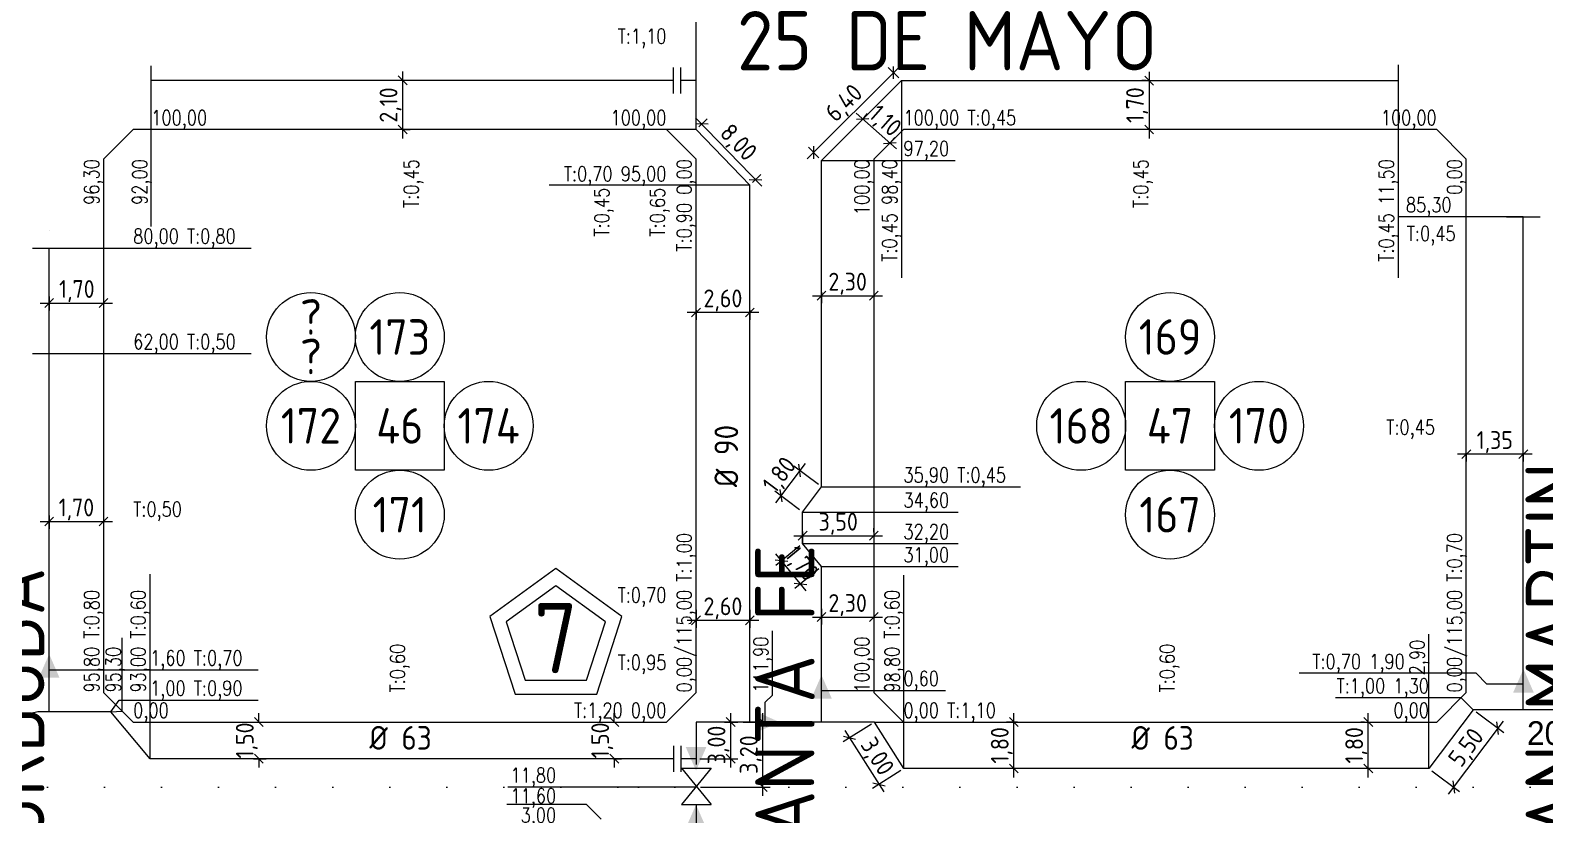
# Model space of a CAD drawing. Extents: x -48 to 13651, y -112 to 3468.
# Drawn here: x 1499.9 to 1755.5, y 1483.5 to 1615.9 of the extents above; entities that cross this region are included whole.
import ezdxf
from ezdxf.enums import TextEntityAlignment as Align

# ---------------------------------------------------------------- set-up
doc = ezdxf.new("R2010")
doc.units = 0
doc.header["$LTSCALE"] = 6
doc.header["$MEASUREMENT"] = 0
doc.linetypes.add('DOT2', pattern=[3.175, 0, -3.175])
doc.linetypes.add('HIDDEN', pattern=[0.375, 0.25, -0.125])
doc.layers.get('0').update_dxf_attribs({"linetype": 'CONTINUOUS'})
doc.layers.get('DEFPOINTS').update_dxf_attribs({"linetype": 'CONTINUOUS'})
for name, color, linetype in [('50', 41, 'CONTINUOUS'), ('63', 171, 'CONTINUOUS'), ('90', 11, 'CONTINUOUS'), ('A50', 40, 'CONTINUOUS'), ('AMPLIACIONES', 2, 'CONTINUOUS'), ('CAS', 7, 'CONTINUOUS'), ('CAÑERIA SIN CROQUIS', 210, 'HIDDEN'), ('COTA', 2, 'CONTINUOUS'), ('CROQUI', 32, 'CONTINUOUS'), ('MANZANAS', 7, 'CONTINUOUS'), ('NUMCASA', 12, 'CONTINUOUS'), ('NUMERO-CROQUIS', 13, 'CONTINUOUS'), ('NUMERO-MANZANA', 4, 'CONTINUOUS'), ('PROGRESIVA', 60, 'CONTINUOUS'), ('RADIO', 4, 'DOT2'), ('REDUCCIONES', 13, 'CONTINUOUS'), ('TXTDIAMETRO', 7, 'CONTINUOUS'), ('VALVULAS', 20, 'CONTINUOUS')]:
    doc.layers.add(name, color=color, linetype=linetype)
doc.layers.add('ATENCION', color=7, linetype='CONTINUOUS', plot=False)
doc.styles.add('ABADIMTCONDE', font='isocp.shx')
doc.styles.add('GEOSLAB703LTBT', font='isocp.shx', dxfattribs={"width": 0.9, "height": 8})
doc.styles.add('GOTHICE', font='GOTHICE.shx', dxfattribs={"height": 0.6})
doc.styles.add('ROMANS', font='romans.shx', dxfattribs={"width": 0.8, "height": 2.5})
doc.dimstyles.new('COTA02', dxfattribs={"dimtxt": 3, "dimasz": 1.5, "dimexe": 1.25, "dimexo": 0.625, "dimgap": 0.3, "dimtad": 1, "dimtoh": 1, "dimdsep": 46, "dimlunit": 6, "dimtxsty": 'ABADIMTCONDE', "dimblk1": 'OBLIQUE', "dimblk2": 'OBLIQUE', "dimsah": 1, "dimcen": 2.5, "dimdle": 1.5, "dimclrd": 60, "dimclre": 60, "dimclrt": 256, "dimadec": 0, "dimazin": 0, "dimtfac": 1, "dimtix": 1, "dimtofl": 0, "dimtmove": 0, "dimatfit": 0, "dimldrblk": 'OBLIQUE', "dimfxl": 1, "dimtolj": 1, "dimtzin": 0, "dimarcsym": 0})

# ---------------------------------------------------------------- blocks, each defined once
blk = doc.blocks.new('CUPLARED')
at = {"layer": 'REDUCCIONES'}
blk.add_lwpolyline([(4, 0, 0, 3.5, 0), (0, 0, 3.5, 3.5, 0)], format="xyseb", dxfattribs=at)
blk = doc.blocks.new('_OBLIQUE')
at = {"color": 0, "linetype": 'ByBlock'}
blk.add_line((-0.5, -0.5), (0.5, 0.5), dxfattribs=at)
blk = doc.blocks.new('*D710')
at = {"layer": 'COTA', "color": 60, "lineweight": -2, "transparency": 16777216}
for p, q in [((1743.88, 1500.87), (1748.54, 1497.37)), ((1748.44, 1499.32), (1739.19, 1486.99)), ((1736.43, 1490.94), (1741.09, 1487.44))]:
    blk.add_line(p, q, dxfattribs=at)
at = {"layer": 'DEFPOINTS', "color": 0, "transparency": 16777216}
for p in [(1743.38, 1501.24), (1735.93, 1491.31), (1740.09, 1488.19)]:
    blk.add_point(p, dxfattribs=at)
at = {"layer": 'COTA', "color": 60, "lineweight": -2, "transparency": 16777216, "xscale": 1.5, "yscale": 1.5, "zscale": 1.5}
for p, rotation in [((1747.54, 1498.12), 53.08881436956473), ((1740.09, 1488.19), 233.0888143695647)]:
    blk.add_blockref('_OBLIQUE', p, dxfattribs=dict(at, rotation=rotation))
at = {"layer": 'COTA', "transparency": 16777216, "insert": (1742.44, 1494.69), "char_height": 3, "attachment_point": 5, "rotation": 53.0888, "style": 'ABADIMTCONDE'}
blk.add_mtext('\\A1;5,50', dxfattribs=at)
blk = doc.blocks.new('*D711')
at = {"layer": 'COTA', "color": 60, "lineweight": -2, "transparency": 16777216}
for p, q in [((1641.82, 1498.81), (1637.07, 1495.8)), ((1637.33, 1497.74), (1643.9, 1487.37)), ((1646.79, 1490.98), (1642.04, 1487.97))]:
    blk.add_line(p, q, dxfattribs=at)
at = {"layer": 'DEFPOINTS', "color": 0, "transparency": 16777216}
for p in [(1642.34, 1499.15), (1647.32, 1491.31), (1643.1, 1488.64)]:
    blk.add_point(p, dxfattribs=at)
at = {"layer": 'COTA', "color": 60, "lineweight": -2, "transparency": 16777216, "xscale": 1.5, "yscale": 1.5, "zscale": 1.5}
for p, rotation in [((1638.13, 1496.47), 122.4055265309755), ((1643.1, 1488.64), 302.4055265309755)]:
    blk.add_blockref('_OBLIQUE', p, dxfattribs=dict(at, rotation=rotation))
at = {"layer": 'COTA', "transparency": 16777216, "insert": (1642.59, 1493.22), "char_height": 3, "attachment_point": 5, "rotation": 302.4055, "style": 'ABADIMTCONDE'}
blk.add_mtext('\\A1;3,00', dxfattribs=at)
blk = doc.blocks.new('*D714')
at = {"layer": 'COTA', "color": 60, "lineweight": -2, "transparency": 16777216}
for p, q in [((1665.86, 1489.81), (1665.86, 1500.65)), ((1666.48, 1499.15), (1664.61, 1499.15)), ((1666.48, 1491.31), (1664.61, 1491.31))]:
    blk.add_line(p, q, dxfattribs=at)
at = {"layer": 'DEFPOINTS', "color": 0, "transparency": 16777216}
for p in [(1665.86, 1499.15), (1667.11, 1499.15), (1667.11, 1491.31)]:
    blk.add_point(p, dxfattribs=at)
at = {"layer": 'COTA', "color": 60, "lineweight": -2, "transparency": 16777216, "xscale": 1.5, "yscale": 1.5, "zscale": 1.5}
for p, rotation in [((1665.86, 1499.15), 90), ((1665.86, 1491.31), 270)]:
    blk.add_blockref('_OBLIQUE', p, dxfattribs=dict(at, rotation=rotation))
at = {"layer": 'COTA', "transparency": 16777216, "insert": (1663.84, 1495.23), "char_height": 3, "attachment_point": 5, "rotation": 90, "style": 'ABADIMTCONDE'}
blk.add_mtext('\\A1;1,80', dxfattribs=at)
blk = doc.blocks.new('*D715')
at = {"layer": 'COTA', "color": 60, "lineweight": -2, "transparency": 16777216}
for p, q in [((1725.69, 1489.81), (1725.69, 1500.65)), ((1725.06, 1499.15), (1724.44, 1499.15)), ((1725.06, 1491.31), (1724.44, 1491.31))]:
    blk.add_line(p, q, dxfattribs=at)
at = {"layer": 'DEFPOINTS', "color": 0, "transparency": 16777216}
for p in [(1725.69, 1499.15), (1725.69, 1499.15), (1725.69, 1491.31)]:
    blk.add_point(p, dxfattribs=at)
at = {"layer": 'COTA', "color": 60, "lineweight": -2, "transparency": 16777216, "xscale": 1.5, "yscale": 1.5, "zscale": 1.5}
for p, rotation in [((1725.69, 1499.15), 90), ((1725.69, 1491.31), 270)]:
    blk.add_blockref('_OBLIQUE', p, dxfattribs=dict(at, rotation=rotation))
at = {"layer": 'COTA', "transparency": 16777216, "insert": (1723.66, 1495.23), "char_height": 3, "attachment_point": 5, "rotation": 90, "style": 'ABADIMTCONDE'}
blk.add_mtext('\\A1;1,80', dxfattribs=at)
blk = doc.blocks.new('*D716')
at = {"layer": 'COTA', "color": 60, "lineweight": -2, "transparency": 16777216}
for p, q in [((1633.41, 1518.24), (1633.41, 1515.62)), ((1642.23, 1518.24), (1642.23, 1515.62)), ((1631.91, 1516.87), (1643.73, 1516.87))]:
    blk.add_line(p, q, dxfattribs=at)
at = {"layer": 'DEFPOINTS', "color": 0, "transparency": 16777216}
for p in [(1633.41, 1518.87), (1642.23, 1518.87), (1642.23, 1516.87)]:
    blk.add_point(p, dxfattribs=at)
at = {"layer": 'COTA', "color": 60, "lineweight": -2, "transparency": 16777216, "xscale": 1.5, "yscale": 1.5, "zscale": 1.5, "rotation": 180}
blk.add_blockref('_OBLIQUE', (1633.41, 1516.87), dxfattribs=at)
at = {"layer": 'COTA', "color": 60, "lineweight": -2, "transparency": 16777216, "xscale": 1.5, "yscale": 1.5, "zscale": 1.5}
blk.add_blockref('_OBLIQUE', (1642.23, 1516.87), dxfattribs=at)
at = {"layer": 'COTA', "transparency": 16777216, "insert": (1637.82, 1518.9), "char_height": 3, "attachment_point": 5, "style": 'ABADIMTCONDE'}
blk.add_mtext('\\A1;2,30', dxfattribs=at)
blk = doc.blocks.new('*D717')
at = {"layer": 'COTA', "color": 60, "lineweight": -2, "transparency": 16777216}
for p, q in [((1630.22, 1531.31), (1630.22, 1529.35)), ((1642.23, 1531.22), (1642.23, 1531.85)), ((1628.72, 1530.6), (1643.73, 1530.6))]:
    blk.add_line(p, q, dxfattribs=at)
at = {"layer": 'DEFPOINTS', "color": 0, "transparency": 16777216}
for p in [(1630.22, 1531.94), (1642.23, 1530.6), (1642.23, 1530.6)]:
    blk.add_point(p, dxfattribs=at)
at = {"layer": 'COTA', "color": 60, "lineweight": -2, "transparency": 16777216, "xscale": 1.5, "yscale": 1.5, "zscale": 1.5, "rotation": 180}
blk.add_blockref('_OBLIQUE', (1630.22, 1530.6), dxfattribs=at)
at = {"layer": 'COTA', "color": 60, "lineweight": -2, "transparency": 16777216, "xscale": 1.5, "yscale": 1.5, "zscale": 1.5}
blk.add_blockref('_OBLIQUE', (1642.23, 1530.6), dxfattribs=at)
at = {"layer": 'COTA', "transparency": 16777216, "insert": (1636.23, 1532.62), "char_height": 3, "attachment_point": 5, "style": 'ABADIMTCONDE'}
blk.add_mtext('\\A1;3,50', dxfattribs=at)
blk = doc.blocks.new('*D718')
at = {"layer": 'COTA', "color": 60, "lineweight": -2, "transparency": 16777216}
for p, q in [((1631.91, 1571.11), (1643.73, 1571.11)), ((1633.41, 1571.71), (1633.41, 1569.86)), ((1642.23, 1571.71), (1642.23, 1569.86))]:
    blk.add_line(p, q, dxfattribs=at)
at = {"layer": 'DEFPOINTS', "color": 0, "transparency": 16777216}
for p in [(1633.41, 1572.34), (1642.23, 1572.34), (1642.23, 1571.11)]:
    blk.add_point(p, dxfattribs=at)
at = {"layer": 'COTA', "color": 60, "lineweight": -2, "transparency": 16777216, "xscale": 1.5, "yscale": 1.5, "zscale": 1.5, "rotation": 180}
blk.add_blockref('_OBLIQUE', (1633.41, 1571.11), dxfattribs=at)
at = {"layer": 'COTA', "color": 60, "lineweight": -2, "transparency": 16777216, "xscale": 1.5, "yscale": 1.5, "zscale": 1.5}
blk.add_blockref('_OBLIQUE', (1642.23, 1571.11), dxfattribs=at)
at = {"layer": 'COTA', "transparency": 16777216, "insert": (1637.82, 1573.13), "char_height": 3, "attachment_point": 5, "style": 'ABADIMTCONDE'}
blk.add_mtext('\\A1;2,30', dxfattribs=at)
blk = doc.blocks.new('*D719')
at = {"layer": 'COTA', "color": 60, "lineweight": -2, "transparency": 16777216}
for p, q in [((1629.73, 1528.88), (1625.71, 1525.58)), ((1630.82, 1521.32), (1625.72, 1527.54)), ((1632.93, 1524.99), (1628.9, 1521.69))]:
    blk.add_line(p, q, dxfattribs=at)
at = {"layer": 'DEFPOINTS', "color": 0, "transparency": 16777216}
for p in [(1630.22, 1529.28), (1626.67, 1526.38), (1633.41, 1525.38)]:
    blk.add_point(p, dxfattribs=at)
at = {"layer": 'COTA', "color": 60, "lineweight": -2, "transparency": 16777216, "xscale": 1.5, "yscale": 1.5, "zscale": 1.5}
for p, rotation in [((1626.67, 1526.38), 129.3315313344137), ((1629.87, 1522.48), 309.3315313344137)]:
    blk.add_blockref('_OBLIQUE', p, dxfattribs=dict(at, rotation=rotation))
at = {"layer": 'COTA', "transparency": 16777216, "insert": (1629.84, 1525.71), "char_height": 3, "attachment_point": 5, "rotation": 309.3315, "style": 'ABADIMTCONDE'}
blk.add_mtext('\\A1;1,70', dxfattribs=at)
blk = doc.blocks.new('*D720')
at = {"layer": 'COTA', "color": 60, "lineweight": -2, "transparency": 16777216}
for p, q in [((1630.64, 1542.81), (1625.64, 1536.16)), ((1632.91, 1539.23), (1628.74, 1542.36)), ((1629.72, 1534.97), (1625.54, 1538.11))]:
    blk.add_line(p, q, dxfattribs=at)
at = {"layer": 'DEFPOINTS', "color": 0, "transparency": 16777216}
for p in [(1633.41, 1538.85), (1626.54, 1537.36), (1630.22, 1534.6)]:
    blk.add_point(p, dxfattribs=at)
at = {"layer": 'COTA', "color": 60, "lineweight": -2, "transparency": 16777216, "xscale": 1.5, "yscale": 1.5, "zscale": 1.5}
for p, rotation in [((1629.74, 1541.61), 53.08889891435773), ((1626.54, 1537.36), 233.0888989143577)]:
    blk.add_blockref('_OBLIQUE', p, dxfattribs=dict(at, rotation=rotation))
at = {"layer": 'COTA', "transparency": 16777216, "insert": (1626.52, 1540.7), "char_height": 3, "attachment_point": 5, "rotation": 53.0889, "style": 'ABADIMTCONDE'}
blk.add_mtext('\\A1;1,80', dxfattribs=at)
blk = doc.blocks.new('*D721')
at = {"layer": 'COTA', "color": 60, "lineweight": -2, "transparency": 16777216}
for p, q in [((1631.01, 1594.22), (1646.63, 1609.81)), ((1646.46, 1607.85), (1644.68, 1609.63)), ((1632.97, 1594.38), (1631.19, 1596.16))]:
    blk.add_line(p, q, dxfattribs=at)
at = {"layer": 'DEFPOINTS', "color": 0, "transparency": 16777216}
for p in [(1645.57, 1608.75), (1646.9, 1607.41), (1633.41, 1593.94)]:
    blk.add_point(p, dxfattribs=at)
at = {"layer": 'COTA', "color": 60, "lineweight": -2, "transparency": 16777216, "xscale": 1.5, "yscale": 1.5, "zscale": 1.5}
for p, rotation in [((1645.57, 1608.75), 44.95699232273947), ((1632.08, 1595.28), 224.9569923227395)]:
    blk.add_blockref('_OBLIQUE', p, dxfattribs=dict(at, rotation=rotation))
at = {"layer": 'COTA', "transparency": 16777216, "insert": (1637.39, 1603.44), "char_height": 3, "attachment_point": 5, "rotation": 44.957, "style": 'ABADIMTCONDE'}
blk.add_mtext('\\A1;6,40', dxfattribs=at)
blk = doc.blocks.new('*D722')
at = {"layer": 'COTA', "color": 60, "lineweight": -2, "transparency": 16777216}
for p, q in [((1639.24, 1601.9), (1646.06, 1595.89)), ((1640.57, 1601.14), (1641.19, 1601.84)), ((1645.15, 1597.11), (1645.76, 1597.82))]:
    blk.add_line(p, q, dxfattribs=at)
at = {"layer": 'DEFPOINTS', "color": 0, "transparency": 16777216}
for p in [(1640.16, 1600.67), (1644.73, 1596.65), (1644.94, 1596.88)]:
    blk.add_point(p, dxfattribs=at)
at = {"layer": 'COTA', "color": 60, "lineweight": -2, "transparency": 16777216, "xscale": 1.5, "yscale": 1.5, "zscale": 1.5}
for p, rotation in [((1640.36, 1600.9), 138.6434843063774), ((1644.94, 1596.88), 318.6434843063773)]:
    blk.add_blockref('_OBLIQUE', p, dxfattribs=dict(at, rotation=rotation))
at = {"layer": 'COTA', "transparency": 16777216, "insert": (1643.99, 1600.41), "char_height": 3, "attachment_point": 5, "rotation": 318.6435, "style": 'ABADIMTCONDE'}
blk.add_mtext('\\A1;1,10', dxfattribs=at)
blk = doc.blocks.new('*D723')
at = {"layer": 'COTA', "color": 60, "lineweight": -2, "transparency": 16777216}
for p, q in [((1688.7, 1608.91), (1688.7, 1597.65)), ((1688.19, 1607.41), (1687.45, 1607.41)), ((1688.19, 1599.15), (1687.45, 1599.15))]:
    blk.add_line(p, q, dxfattribs=at)
at = {"layer": 'DEFPOINTS', "color": 0, "transparency": 16777216}
for p in [(1688.82, 1607.41), (1688.7, 1599.15), (1688.82, 1599.15)]:
    blk.add_point(p, dxfattribs=at)
at = {"layer": 'COTA', "color": 60, "lineweight": -2, "transparency": 16777216, "xscale": 1.5, "yscale": 1.5, "zscale": 1.5}
for p, rotation in [((1688.7, 1607.41), 90), ((1688.7, 1599.15), 270)]:
    blk.add_blockref('_OBLIQUE', p, dxfattribs=dict(at, rotation=rotation))
at = {"layer": 'COTA', "transparency": 16777216, "insert": (1686.67, 1603.28), "char_height": 3, "attachment_point": 5, "rotation": 90, "style": 'ABADIMTCONDE'}
blk.add_mtext('\\A1;1,70', dxfattribs=at)
blk = doc.blocks.new('*D724')
at = {"layer": 'COTA', "color": 60, "lineweight": -2, "transparency": 16777216}
for p, q in [((1753.35, 1544.37), (1740.73, 1544.37)), ((1742.23, 1544.36), (1742.23, 1543.12)), ((1751.85, 1544.36), (1751.85, 1543.12))]:
    blk.add_line(p, q, dxfattribs=at)
at = {"layer": 'DEFPOINTS', "color": 0, "transparency": 16777216}
for p in [(1742.23, 1544.99), (1742.23, 1544.37), (1751.85, 1544.99)]:
    blk.add_point(p, dxfattribs=at)
at = {"layer": 'COTA', "color": 60, "lineweight": -2, "transparency": 16777216, "xscale": 1.5, "yscale": 1.5, "zscale": 1.5, "rotation": 180}
blk.add_blockref('_OBLIQUE', (1742.23, 1544.37), dxfattribs=at)
at = {"layer": 'COTA', "color": 60, "lineweight": -2, "transparency": 16777216, "xscale": 1.5, "yscale": 1.5, "zscale": 1.5}
blk.add_blockref('_OBLIQUE', (1751.85, 1544.37), dxfattribs=at)
at = {"layer": 'COTA', "transparency": 16777216, "insert": (1747.04, 1546.4), "char_height": 3, "attachment_point": 5, "style": 'ABADIMTCONDE'}
blk.add_mtext('\\A1;1,35', dxfattribs=at)
blk = doc.blocks.new('*D725')
at = {"layer": 'COTA', "color": 60, "lineweight": -2, "transparency": 16777216}
for p, q in [((1598.43, 1499.15), (1598.43, 1500.65)), ((1598.28, 1499.15), (1599.68, 1499.15)), ((1598.28, 1492.96), (1599.68, 1492.96)), ((1598.43, 1492.96), (1598.43, 1491.46))]:
    blk.add_line(p, q, dxfattribs=at)
at = {"layer": 'DEFPOINTS', "color": 0, "transparency": 16777216}
for p in [(1597.66, 1499.15), (1598.43, 1499.15), (1597.66, 1492.96)]:
    blk.add_point(p, dxfattribs=at)
at = {"layer": 'COTA', "color": 60, "lineweight": -2, "transparency": 16777216, "xscale": 1.5, "yscale": 1.5, "zscale": 1.5}
for p, rotation in [((1598.43, 1499.15), 270), ((1598.43, 1492.96), 90)]:
    blk.add_blockref('_OBLIQUE', p, dxfattribs=dict(at, rotation=rotation))
at = {"layer": 'COTA', "transparency": 16777216, "insert": (1596.4, 1496.05), "char_height": 3, "attachment_point": 5, "rotation": 90, "style": 'ABADIMTCONDE'}
blk.add_mtext('\\A1;1,50', dxfattribs=at)
blk = doc.blocks.new('*D726')
at = {"layer": 'COTA', "color": 60, "lineweight": -2, "transparency": 16777216}
for p, q in [((1538.44, 1499.15), (1538.44, 1500.65)), ((1537.53, 1499.15), (1539.69, 1499.15)), ((1537.53, 1492.96), (1539.69, 1492.96)), ((1538.44, 1492.96), (1538.44, 1491.46))]:
    blk.add_line(p, q, dxfattribs=at)
at = {"layer": 'DEFPOINTS', "color": 0, "transparency": 16777216}
for p in [(1536.91, 1499.15), (1538.44, 1499.15), (1536.91, 1492.96)]:
    blk.add_point(p, dxfattribs=at)
at = {"layer": 'COTA', "color": 60, "lineweight": -2, "transparency": 16777216, "xscale": 1.5, "yscale": 1.5, "zscale": 1.5}
for p, rotation in [((1538.44, 1499.15), 270), ((1538.44, 1492.96), 90)]:
    blk.add_blockref('_OBLIQUE', p, dxfattribs=dict(at, rotation=rotation))
at = {"layer": 'COTA', "transparency": 16777216, "insert": (1536.42, 1496.05), "char_height": 3, "attachment_point": 5, "rotation": 90, "style": 'ABADIMTCONDE'}
blk.add_mtext('\\A1;1,50', dxfattribs=at)
blk = doc.blocks.new('*D727')
at = {"layer": 'COTA', "color": 60, "lineweight": -2, "transparency": 16777216}
for p, q in [((1503.06, 1534.04), (1503.06, 1531.76)), ((1512.23, 1534.04), (1512.23, 1531.76)), ((1501.56, 1533.01), (1513.73, 1533.01))]:
    blk.add_line(p, q, dxfattribs=at)
at = {"layer": 'DEFPOINTS', "color": 0, "transparency": 16777216}
for p in [(1503.06, 1534.66), (1512.23, 1534.66), (1512.23, 1533.01)]:
    blk.add_point(p, dxfattribs=at)
at = {"layer": 'COTA', "color": 60, "lineweight": -2, "transparency": 16777216, "xscale": 1.5, "yscale": 1.5, "zscale": 1.5, "rotation": 180}
blk.add_blockref('_OBLIQUE', (1503.06, 1533.01), dxfattribs=at)
at = {"layer": 'COTA', "color": 60, "lineweight": -2, "transparency": 16777216, "xscale": 1.5, "yscale": 1.5, "zscale": 1.5}
blk.add_blockref('_OBLIQUE', (1512.23, 1533.01), dxfattribs=at)
at = {"layer": 'COTA', "transparency": 16777216, "insert": (1507.65, 1535.03), "char_height": 3, "attachment_point": 5, "style": 'ABADIMTCONDE'}
blk.add_mtext('\\A1;1,70', dxfattribs=at)
blk = doc.blocks.new('*D728')
at = {"layer": 'COTA', "color": 60, "lineweight": -2, "transparency": 16777216}
for p, q in [((1562.71, 1608.94), (1562.71, 1597.65)), ((1562.19, 1607.44), (1561.46, 1607.44)), ((1562.86, 1599.15), (1563.96, 1599.15))]:
    blk.add_line(p, q, dxfattribs=at)
at = {"layer": 'DEFPOINTS', "color": 0, "transparency": 16777216}
for p in [(1562.82, 1607.44), (1562.23, 1599.15), (1562.71, 1599.15)]:
    blk.add_point(p, dxfattribs=at)
at = {"layer": 'COTA', "color": 60, "lineweight": -2, "transparency": 16777216, "xscale": 1.5, "yscale": 1.5, "zscale": 1.5}
for p, rotation in [((1562.71, 1607.44), 90), ((1562.71, 1599.15), 270)]:
    blk.add_blockref('_OBLIQUE', p, dxfattribs=dict(at, rotation=rotation))
at = {"layer": 'COTA', "transparency": 16777216, "insert": (1560.68, 1603.29), "char_height": 3, "attachment_point": 5, "rotation": 90, "style": 'ABADIMTCONDE'}
blk.add_mtext('\\A1;2,10', dxfattribs=at)
blk = doc.blocks.new('*D729')
at = {"layer": 'COTA', "color": 60, "lineweight": -2, "transparency": 16777216}
for p, q in [((1612.15, 1601.15), (1623.31, 1589.6)), ((1612.68, 1599.58), (1614.09, 1600.94)), ((1621.76, 1590.19), (1623.17, 1591.55))]:
    blk.add_line(p, q, dxfattribs=at)
at = {"layer": 'DEFPOINTS', "color": 0, "transparency": 16777216}
for p in [(1612.23, 1599.15), (1622.27, 1590.68), (1621.31, 1589.75)]:
    blk.add_point(p, dxfattribs=at)
at = {"layer": 'COTA', "color": 60, "lineweight": -2, "transparency": 16777216, "xscale": 1.5, "yscale": 1.5, "zscale": 1.5}
for p, rotation in [((1613.2, 1600.07), 134.0080357433895), ((1622.27, 1590.68), 314.0080357433895)]:
    blk.add_blockref('_OBLIQUE', p, dxfattribs=dict(at, rotation=rotation))
at = {"layer": 'COTA', "transparency": 16777216, "insert": (1619.19, 1596.78), "char_height": 3, "attachment_point": 5, "rotation": 314.008, "style": 'ABADIMTCONDE'}
blk.add_mtext('\\A1;8,00', dxfattribs=at)
blk = doc.blocks.new('*D730')
at = {"layer": 'COTA', "color": 60, "lineweight": -2, "transparency": 16777216}
for p, q in [((1622.81, 1568.28), (1610.73, 1568.28)), ((1612.23, 1568.69), (1612.23, 1567.03)), ((1621.31, 1568.69), (1621.31, 1567.03))]:
    blk.add_line(p, q, dxfattribs=at)
at = {"layer": 'DEFPOINTS', "color": 0, "transparency": 16777216}
for p in [(1612.23, 1569.31), (1612.23, 1568.28), (1621.31, 1569.31)]:
    blk.add_point(p, dxfattribs=at)
at = {"layer": 'COTA', "color": 60, "lineweight": -2, "transparency": 16777216, "xscale": 1.5, "yscale": 1.5, "zscale": 1.5, "rotation": 180}
blk.add_blockref('_OBLIQUE', (1612.23, 1568.28), dxfattribs=at)
at = {"layer": 'COTA', "color": 60, "lineweight": -2, "transparency": 16777216, "xscale": 1.5, "yscale": 1.5, "zscale": 1.5}
blk.add_blockref('_OBLIQUE', (1621.31, 1568.28), dxfattribs=at)
at = {"layer": 'COTA', "transparency": 16777216, "insert": (1616.77, 1570.31), "char_height": 3, "attachment_point": 5, "style": 'ABADIMTCONDE'}
blk.add_mtext('\\A1;2,60', dxfattribs=at)
blk = doc.blocks.new('*D731')
at = {"layer": 'COTA', "color": 60, "lineweight": -2, "transparency": 16777216}
for p, q in [((1622.81, 1516.32), (1610.73, 1516.32)), ((1612.23, 1518.09), (1612.23, 1515.07)), ((1621.31, 1518.09), (1621.31, 1515.07))]:
    blk.add_line(p, q, dxfattribs=at)
at = {"layer": 'DEFPOINTS', "color": 0, "transparency": 16777216}
for p in [(1612.23, 1518.71), (1621.31, 1518.71), (1612.23, 1516.32)]:
    blk.add_point(p, dxfattribs=at)
at = {"layer": 'COTA', "color": 60, "lineweight": -2, "transparency": 16777216, "xscale": 1.5, "yscale": 1.5, "zscale": 1.5, "rotation": 180}
blk.add_blockref('_OBLIQUE', (1612.23, 1516.32), dxfattribs=at)
at = {"layer": 'COTA', "color": 60, "lineweight": -2, "transparency": 16777216, "xscale": 1.5, "yscale": 1.5, "zscale": 1.5}
blk.add_blockref('_OBLIQUE', (1621.31, 1516.32), dxfattribs=at)
at = {"layer": 'COTA', "transparency": 16777216, "insert": (1616.77, 1518.34), "char_height": 3, "attachment_point": 5, "style": 'ABADIMTCONDE'}
blk.add_mtext('\\A1;2,60', dxfattribs=at)
blk = doc.blocks.new('*D1103')
at = {"layer": 'COTA', "color": 60, "lineweight": -2, "transparency": 16777216}
for p, q in [((1618.06, 1500.65), (1618.06, 1491.46)), ((1617.04, 1499.15), (1619.31, 1499.15)), ((1612.86, 1492.96), (1619.31, 1492.96))]:
    blk.add_line(p, q, dxfattribs=at)
at = {"layer": 'DEFPOINTS', "color": 0, "transparency": 16777216}
for p in [(1616.41, 1499.15), (1612.23, 1492.96), (1618.06, 1492.96)]:
    blk.add_point(p, dxfattribs=at)
at = {"layer": 'COTA', "color": 60, "lineweight": -2, "transparency": 16777216, "xscale": 1.5, "yscale": 1.5, "zscale": 1.5}
for p, rotation in [((1618.06, 1499.15), 90), ((1618.06, 1492.96), 270)]:
    blk.add_blockref('_OBLIQUE', p, dxfattribs=dict(at, rotation=rotation))
at = {"layer": 'COTA', "transparency": 16777216, "insert": (1616.03, 1495.29), "char_height": 3, "attachment_point": 5, "rotation": 90, "style": 'ABADIMTCONDE'}
blk.add_mtext('\\A1;3,00', dxfattribs=at)
blk = doc.blocks.new('*D1104')
at = {"layer": 'COTA', "color": 60, "lineweight": -2, "transparency": 16777216}
for p, q in [((1623.5, 1486.68), (1623.5, 1500.65)), ((1620.17, 1499.15), (1624.75, 1499.15)), ((1612.99, 1488.18), (1624.75, 1488.18))]:
    blk.add_line(p, q, dxfattribs=at)
at = {"layer": 'DEFPOINTS', "color": 0, "transparency": 16777216}
for p in [(1619.54, 1499.15), (1623.5, 1499.15), (1612.37, 1488.18)]:
    blk.add_point(p, dxfattribs=at)
at = {"layer": 'COTA', "color": 60, "lineweight": -2, "transparency": 16777216, "xscale": 1.5, "yscale": 1.5, "zscale": 1.5}
for p, rotation in [((1623.5, 1499.15), 90), ((1623.5, 1488.18), 270)]:
    blk.add_blockref('_OBLIQUE', p, dxfattribs=dict(at, rotation=rotation))
at = {"layer": 'COTA', "transparency": 16777216, "insert": (1621.47, 1493.66), "char_height": 3, "attachment_point": 5, "rotation": 90, "style": 'ABADIMTCONDE'}
blk.add_mtext('\\A1;3,20', dxfattribs=at)
blk = doc.blocks.new('D63')
at = {"layer": 'TXTDIAMETRO', "color": 7, "ltscale": 0.1, "style": 'ABADIMTCONDE'}
blk.add_text('Ø 63', height=4, dxfattribs=at).set_placement((0, 0), align=Align.MIDDLE)
blk = doc.blocks.new('Ø90')
at = {"layer": 'TXTDIAMETRO', "color": 7, "ltscale": 0.1, "style": 'ABADIMTCONDE'}
blk.add_text('Ø 90', height=4, dxfattribs=at).set_placement((0, 0), align=Align.MIDDLE)
blk = doc.blocks.new('*D1803')
at = {"layer": 'DEFPOINTS', "color": 0, "transparency": 16777216}
for p in [(1503.06, 1571.61), (1512.23, 1571.61), (1512.23, 1569.87)]:
    blk.add_point(p, dxfattribs=at)
at = {"layer": 'PROGRESIVA', "color": 60, "lineweight": -2, "transparency": 16777216}
for p, q in [((1501.56, 1569.87), (1513.73, 1569.87)), ((1503.06, 1570.99), (1503.06, 1568.62)), ((1512.23, 1570.99), (1512.23, 1568.62))]:
    blk.add_line(p, q, dxfattribs=at)
at = {"layer": 'PROGRESIVA', "color": 60, "lineweight": -2, "transparency": 16777216, "xscale": 1.5, "yscale": 1.5, "zscale": 1.5, "rotation": 180}
blk.add_blockref('_OBLIQUE', (1503.06, 1569.87), dxfattribs=at)
at = {"layer": 'PROGRESIVA', "color": 60, "lineweight": -2, "transparency": 16777216, "xscale": 1.5, "yscale": 1.5, "zscale": 1.5}
blk.add_blockref('_OBLIQUE', (1512.23, 1569.87), dxfattribs=at)
at = {"layer": 'PROGRESIVA', "transparency": 16777216, "insert": (1507.73, 1571.89), "char_height": 3, "attachment_point": 5, "style": 'ABADIMTCONDE'}
blk.add_mtext('\\A1;1,70', dxfattribs=at)

msp = doc.modelspace()

# ---------------------------------------------------------------- linework, layer by layer
at = {"layer": '50', "ltscale": 0.1}
for p, q in [((1608.444, 1607.443), (1520.234, 1607.443)), ((1633.413, 1593.937), (1646.904, 1607.408)), ((1646.904, 1607.408), (1730.734, 1607.408)), ((1633.413, 1538.852), (1633.413, 1593.937)), ((1751.848, 1505.529), (1751.848, 1584.445)), ((1503.057, 1507.976), (1503.057, 1561.345)), ((1630.217, 1534.598), (1633.413, 1538.852)), ((1630.217, 1529.281), (1630.217, 1534.598)), ((1633.413, 1525.381), (1630.217, 1529.281)), ((1633.413, 1504.497), (1633.413, 1525.381))]:
    msp.add_line(p, q, dxfattribs=at)
at = {"layer": '63', "ltscale": 0.1}
for p, q in [((1612.234, 1607.443), (1609.692, 1607.443)), ((1503.057, 1500.897), (1503.057, 1507.976)), ((1751.848, 1501.275), (1751.848, 1505.529)), ((1633.413, 1499.18), (1633.413, 1504.497)), ((1501.164, 1500.897), (1493.58, 1499.085)), ((1513.487, 1500.897), (1501.164, 1500.897)), ((1520.093, 1492.957), (1513.487, 1500.897)), ((1743.384, 1501.241), (1735.928, 1491.315)), ((1772.234, 1501.241), (1743.384, 1501.241)), ((1642.345, 1499.145), (1623.883, 1499.145)), ((1647.315, 1491.315), (1642.345, 1499.145)), ((1608.474, 1492.957), (1520.093, 1492.957)), ((1612.233, 1492.957), (1609.722, 1492.957)), ((1735.928, 1491.315), (1647.315, 1491.315))]:
    msp.add_line(p, q, dxfattribs=at)
at = {"layer": '90', "ltscale": 0.1}
for p, q in [((1612.234, 1599.145), (1612.234, 1632.607)), ((1621.307, 1589.753), (1612.234, 1599.145)), ((1621.307, 1499.145), (1621.307, 1589.753)), ((1623.883, 1499.145), (1612.234, 1499.145)), ((1612.234, 1499.145), (1612.234, 1492.014)), ((1612.234, 1485.218), (1612.234, 1480.275))]:
    msp.add_line(p, q, dxfattribs=at)
at = {"layer": 'A50'}
msp.add_line((1503.057, 1561.345), (1503.057, 1579.145), dxfattribs=at)
at = {"layer": 'CAS', "ltscale": 0.1}
for p, q in [((1520.234, 1609.925), (1520.234, 1604.962)), ((1730.734, 1610.067), (1730.734, 1604.75)), ((1749.008, 1584.445), (1754.689, 1584.445)), ((1500.217, 1579.145), (1505.897, 1579.145)), ((1500.217, 1561.345), (1505.897, 1561.345))]:
    msp.add_line(p, q, dxfattribs=at)
at = {"layer": 'CROQUI'}
msp.add_line((1503.057, 1582.029), (1503.057, 1582.029), dxfattribs=at)
at = {"layer": 'MANZANAS'}
for p, q in [((1517.234, 1599.145), (1512.234, 1594.145)), ((1607.234, 1599.145), (1517.234, 1599.145)), ((1612.234, 1594.145), (1607.234, 1599.145)), ((1642.234, 1594.145), (1647.234, 1599.145)), ((1737.234, 1599.145), (1647.234, 1599.145)), ((1737.234, 1599.145), (1742.234, 1594.145)), ((1512.234, 1594.145), (1512.234, 1504.145)), ((1612.234, 1504.145), (1612.234, 1594.145)), ((1642.234, 1594.145), (1642.234, 1504.145)), ((1742.234, 1504.145), (1742.234, 1594.145)), ((1517.234, 1499.145), (1512.234, 1504.145)), ((1612.234, 1504.145), (1607.234, 1499.145)), ((1647.234, 1499.145), (1642.234, 1504.145)), ((1737.234, 1499.145), (1742.234, 1504.145)), ((1517.234, 1499.145), (1607.234, 1499.145)), ((1647.234, 1499.145), (1737.234, 1499.145))]:
    msp.add_line(p, q, dxfattribs=at)
at = {"layer": 'NUMERO-CROQUIS'}
for centre in [(1547.234, 1564.145), (1562.234, 1564.145), (1692.234, 1564.145), (1547.234, 1549.145), (1577.234, 1549.145), (1677.234, 1549.145), (1707.234, 1549.145), (1562.234, 1534.145), (1692.234, 1534.145)]:
    msp.add_circle(centre, 7.5, dxfattribs=at)
at = {"layer": 'NUMERO-MANZANA'}
for points in [[(1554.734, 1556.645), (1569.734, 1556.645), (1569.734, 1541.645), (1554.734, 1541.645)], [(1684.734, 1556.645), (1699.734, 1556.645), (1699.734, 1541.645), (1684.734, 1541.645)]]:
    msp.add_lwpolyline(points, close=True, dxfattribs=at)
at = {"layer": 'PROGRESIVA'}
for p, q in [((1520.234, 1607.443), (1520.234, 1582.814)), ((1646.904, 1607.408), (1646.904, 1574.129)), ((1730.734, 1607.408), (1730.734, 1574.096)), ((1612.234, 1599.145), (1607.234, 1599.145)), ((1633.413, 1593.937), (1655.956, 1593.937)), ((1621.307, 1589.753), (1587.437, 1589.753)), ((1751.848, 1584.445), (1730.734, 1584.445)), ((1503.057, 1579.145), (1537.154, 1579.145)), ((1503.057, 1561.345), (1537.154, 1561.345)), ((1633.413, 1538.852), (1667.002, 1538.852)), ((1630.217, 1534.598), (1656.451, 1534.598)), ((1630.217, 1529.281), (1656.451, 1529.281)), ((1520.093, 1492.957), (1520.093, 1524.134)), ((1633.413, 1525.381), (1656.451, 1525.381)), ((1647.315, 1491.315), (1647.315, 1523.955)), ((1515.376, 1501.003), (1515.376, 1513.393)), ((1625.115, 1503.69), (1625.115, 1514.564)), ((1735.928, 1491.315), (1735.928, 1513.974)), ((1503.057, 1507.976), (1538.308, 1507.976)), ((1743.878, 1507.384), (1714.037, 1507.384)), ((1745.691, 1505.529), (1743.878, 1507.384)), ((1751.848, 1505.529), (1745.691, 1505.529)), ((1623.883, 1502.536), (1625.115, 1503.69)), ((1633.413, 1504.497), (1654.308, 1504.497)), ((1741.357, 1503.268), (1720.137, 1503.268)), ((1743.384, 1501.241), (1741.357, 1503.268)), ((1513.487, 1500.897), (1514.848, 1502.874)), ((1513.487, 1500.897), (1515.376, 1501.003)), ((1514.848, 1502.874), (1538.308, 1502.874)), ((1623.883, 1499.145), (1623.883, 1502.536)), ((1642.345, 1499.145), (1647.234, 1499.145)), ((1612.191, 1488.183), (1580.44, 1488.183)), ((1593.747, 1485.249), (1580.294, 1485.249)), ((1596.232, 1482.765), (1593.747, 1485.249))]:
    msp.add_line(p, q, dxfattribs=at)
at = {"layer": 'RADIO', "color": 4, "ltscale": 0.5}
for p, q in [((2157.281, 1488.183), (1112.771, 1488.183)), ((1602.496, 1488.183), (1602.496, 1443.982))]:
    msp.add_line(p, q, dxfattribs=at)
at = {"layer": 'REDUCCIONES', "ltscale": 0.1}
for p, q in [((1608.444, 1605.256), (1608.444, 1609.63)), ((1609.692, 1605.256), (1609.692, 1609.63)), ((1608.474, 1490.77), (1608.474, 1495.144)), ((1609.722, 1490.77), (1609.722, 1495.144))]:
    msp.add_line(p, q, dxfattribs=at)
at = {"layer": 'VALVULAS'}
for p, q in [((1609.797, 1491.367), (1614.761, 1491.367)), ((1609.797, 1491.367), (1614.761, 1485.218)), ((1614.761, 1491.367), (1609.797, 1485.218)), ((1609.797, 1485.218), (1614.761, 1485.218))]:
    msp.add_line(p, q, dxfattribs=at)
for points in [[(1588.571, 1525.062), (1577.418, 1516.959), (1581.678, 1503.848), (1595.464, 1503.848), (1599.724, 1516.959)], [(1588.571, 1522.13), (1580.207, 1516.053), (1583.402, 1506.22), (1593.741, 1506.22), (1596.936, 1516.053)]]:
    msp.add_lwpolyline(points, close=True, dxfattribs=at)

# ---------------------------------------------------------------- block references
at = {"layer": 'AMPLIACIONES', "ltscale": 0.1}
for p, rotation in [((1612.233, 1494.96), 270), ((1612.234, 1481.218), 90)]:
    msp.add_blockref('CUPLARED', p, dxfattribs=dict(at, rotation=rotation))
at = {"layer": 'CAÑERIA SIN CROQUIS', "ltscale": 0.1, "rotation": 90}
for p in [(1503.057, 1506.628), (1633.413, 1503.079), (1751.884, 1504.111)]:
    msp.add_blockref('CUPLARED', p, dxfattribs=at)
at = {"layer": 'CAÑERIA SIN CROQUIS', "ltscale": 0.1}
msp.add_blockref('CUPLARED', (1622.372, 1499.145), dxfattribs=at)
at = {"layer": 'COTA', "rotation": 90}
msp.add_blockref('Ø90', (1617.34, 1544.062), dxfattribs=at)
at = {"layer": 'COTA'}
for p in [(1562.364, 1496.497), (1690.983, 1496.481)]:
    msp.add_blockref('D63', p, dxfattribs=at)

# ---------------------------------------------------------------- texts
at = {"layer": 'ATENCION', "style": 'GEOSLAB703LTBT'}
msp.add_text('25 DE MAYO', height=10, dxfattribs=at).set_placement((1619.141, 1614.145), align=Align.MIDDLE_LEFT)
for s, p in [('SAN MARTIN', (1757.234, 1472.415)), ('SANTA FE', (1627.234, 1472.415)), ('CORDOBA', (1497.234, 1472.415))]:
    msp.add_text(s, height=10, rotation=90, dxfattribs=at).set_placement(p, align=Align.MIDDLE_LEFT)
at = {"layer": 'NUMCASA', "color": 12, "linetype": 'Continuous', "style": 'GOTHICE'}
msp.add_text('200', height=4, dxfattribs=at).set_placement((1756.931, 1494.094), align=Align.BOTTOM_CENTER)
at = {"layer": 'NUMERO-CROQUIS', "style": 'GEOSLAB703LTBT'}
for s, p in [('?', (1547.234, 1567.536)), ('173', (1562.234, 1564.145)), ('169', (1692.234, 1564.145)), ('?', (1547.234, 1560.861)), ('172', (1547.234, 1549.145)), ('174', (1577.234, 1549.145)), ('168', (1677.234, 1549.145)), ('170', (1707.234, 1549.145)), ('171', (1562.234, 1534.145)), ('167', (1692.234, 1534.145))]:
    msp.add_text(s, height=6, dxfattribs=at).set_placement(p, align=Align.MIDDLE)
at = {"layer": 'NUMERO-MANZANA', "style": 'GEOSLAB703LTBT'}
for s, p in [('46', (1562.234, 1549.145)), ('47', (1692.234, 1549.145))]:
    msp.add_text(s, height=6, dxfattribs=at).set_placement(p, align=Align.MIDDLE)
at = {"layer": 'PROGRESIVA', "style": 'ROMANS', "width": 0.8}
for s, p in [('T:1,10', (1607.234, 1612.918)), ('100,00', (1607.234, 1599.145)), ('100,00', (1737.234, 1599.145)), ('T:0,70 95,00', (1607.234, 1589.687)), ('85,30', (1739.756, 1584.445)), ('T:0,45', (1740.416, 1579.599)), ('T:0,45', (1736.953, 1546.927)), ('T:0,70', (1607.234, 1518.593)), ('T:0,70 1,90', (1731.843, 1507.384)), ('T:0,95', (1607.234, 1507.224)), ('T:1,00 1,30', (1735.928, 1503.268)), ('T:1,20 0,00', (1607.234, 1499.145)), ('0,00', (1735.928, 1499.145)), ('11,80', (1588.629, 1488.183)), ('11,60', (1588.629, 1484.708)), ('3,00', (1588.629, 1481.449))]:
    msp.add_text(s, height=2.5, dxfattribs=at).set_placement(p, align=Align.BOTTOM_RIGHT)
for s, p in [('100,00', (1520.288, 1599.145)), ('100,00 T:0,45', (1647.234, 1599.145)), ('97,20', (1647.234, 1593.937)), ('80,00 T:0,80', (1517.234, 1579.145)), ('62,00 T:0,50', (1517.234, 1561.345)), ('35,90 T:0,45', (1647.234, 1538.852)), ('T:0,50', (1517.234, 1533.092)), ('34,60', (1647.234, 1534.598)), ('32,20', (1647.234, 1529.281)), ('31,00', (1647.234, 1525.381)), ('1,60 T:0,70', (1520.093, 1507.976)), ('1,00 T:0,90', (1520.093, 1502.874)), ('0,60', (1647.234, 1504.497)), ('0,00', (1517.234, 1499.145)), ('0,00 T:1,10', (1647.234, 1499.145))]:
    msp.add_text(s, height=2.5, dxfattribs=at).set_placement(p, align=Align.BOTTOM_LEFT)
for s, p in [('96,30', (1512.234, 1594.145)), ('92,00', (1520.337, 1594.145)), ('T:0,45', (1566.17, 1594.145)), ('T:0,90 0,00', (1612.234, 1594.145)), ('100,00', (1642.234, 1594.145)), ('T:0,45 98,40', (1646.904, 1594.145)), ('T:0,45', (1689.308, 1594.145)), ('T:0,45 11,50', (1730.734, 1594.145)), ('0,00', (1742.234, 1594.145)), ('T:0,45', (1598.318, 1589.324)), ('T:0,65', (1607.715, 1589.324))]:
    msp.add_text(s, height=2.5, rotation=90, dxfattribs=at).set_placement(p, align=Align.BOTTOM_RIGHT)
for s, p in [('0,00/115,00 T:1,00', (1612.234, 1504.145)), ('0,00/115,00 T:0,70', (1742.234, 1504.145)), ('95,80 T:0,80', (1512.234, 1504.145)), ('93,00 T:0,60', (1520.093, 1504.145)), ('98,80 T:0,60', (1647.315, 1504.145)), ('111,90', (1625.164, 1504.145)), ('100,00', (1642.234, 1504.145)), ('95,30', (1515.892, 1504.145)), ('T:0,60', (1563.859, 1504.145)), ('T:0,60', (1693.748, 1504.145)), ('2,90', (1735.928, 1507.054))]:
    msp.add_text(s, height=2.5, rotation=90, dxfattribs=at).set_placement(p, align=Align.BOTTOM_LEFT)
at = {"layer": 'VALVULAS', "style": 'GEOSLAB703LTBT'}
msp.add_text('7', height=11.859, dxfattribs=at).set_placement((1588.571, 1513.335), align=Align.MIDDLE)

# ---------------------------------------------------------------- dimensions: what is measured, and where the dimension line sits
at = {"layer": 'COTA'}
for base, p1, p2, text, picture, middle in [((1562.71, 1599.145), (1562.815, 1607.443), (1562.234, 1599.145), '2,10', '*D728', (1560.685, 1603.294)), ((1688.699, 1599.145), (1688.819, 1607.408), (1688.819, 1599.145), '1,70', '*D723', (1686.674, 1603.277)), ((1538.444, 1499.145), (1536.906, 1492.957), (1536.906, 1499.145), '1,50', '*D726', (1536.419, 1496.051)), ((1598.426, 1499.145), (1597.657, 1492.957), (1597.657, 1499.145), '1,50', '*D725', (1596.401, 1496.051)), ((1665.864, 1499.145), (1667.107, 1491.315), (1667.107, 1499.145), '1,80', '*D714', (1663.839, 1495.23)), ((1725.687, 1499.145), (1725.687, 1491.315), (1725.687, 1499.145), '1,80', '*D715', (1723.662, 1495.23))]:
    dim = msp.add_linear_dim(base=base, p1=p1, p2=p2, angle=90, text=text, dimstyle='COTA02', dxfattribs=at)
    dim.commit()
    dim.dimension.update_dxf_attribs({"geometry": picture, "text_midpoint": middle})
for p1, p2, distance, text, picture, middle in [((1633.413, 1593.937), (1646.904, 1607.408), 1.892, '6,40', '*D721', (1637.391, 1603.445)), ((1640.158, 1600.673), (1644.734, 1596.645), 0.308, '1,10', '*D722', (1643.988, 1600.411)), ((1612.234, 1599.145), (1621.307, 1589.753), 1.337, '8,00', '*D729', (1619.188, 1596.785))]:
    dim = msp.add_aligned_dim(p1=p1, p2=p2, distance=distance, text=text, dimstyle='COTA02', dxfattribs=at)
    dim.commit()
    dim.dimension.update_dxf_attribs({"geometry": picture, "text_midpoint": middle})
for base, p1, p2, text, picture, middle in [((1642.234, 1571.105), (1633.413, 1572.335), (1642.234, 1572.335), '2,30', '*D718', (1637.823, 1573.13)), ((1612.234, 1568.282), (1621.307, 1569.312), (1612.234, 1569.312), '2,60', '*D730', (1616.77, 1570.308)), ((1742.234, 1544.373), (1751.848, 1544.987), (1742.234, 1544.987), '1,35', '*D724', (1747.041, 1546.398)), ((1512.234, 1533.007), (1503.057, 1534.661), (1512.234, 1534.661), '1,70', '*D727', (1507.645, 1535.032)), ((1642.234, 1530.599), (1630.217, 1531.939), (1642.234, 1530.599), '3,50', '*D717', (1636.226, 1532.624)), ((1642.234, 1516.871), (1633.413, 1518.869), (1642.234, 1518.869), '2,30', '*D716', (1637.823, 1518.896)), ((1612.234, 1516.316), (1621.307, 1518.712), (1612.234, 1518.712), '2,60', '*D731', (1616.77, 1518.341))]:
    dim = msp.add_linear_dim(base=base, p1=p1, p2=p2, text=text, dimstyle='COTA02', dxfattribs=at)
    dim.commit()
    dim.dimension.update_dxf_attribs({"geometry": picture, "text_midpoint": middle})
for base, p1, p2, angle, text, picture, middle in [((1626.54, 1537.36), (1633.413, 1538.852), (1630.217, 1534.598), 233.0889, '1,80', '*D720', (1628.138, 1539.487)), ((1626.674, 1526.377), (1633.413, 1525.381), (1630.217, 1529.281), 129.33153, '1,70', '*D719', (1628.271, 1524.427)), ((1740.087, 1488.191), (1743.384, 1501.241), (1735.928, 1491.315), 233.08881, '5,50', '*D710', (1744.057, 1493.476)), ((1643.1, 1488.64), (1642.345, 1499.145), (1647.315, 1491.315), 302.40553, '3,00', '*D711', (1640.88, 1492.138))]:
    dim = msp.add_linear_dim(base=base, p1=p1, p2=p2, angle=angle, text=text, dimstyle='COTA02', dxfattribs=at)
    dim.commit()
    dim.dimension.update_dxf_attribs({"geometry": picture, "text_midpoint": middle, "dimtype": 161})
at = {"layer": 'COTA', "color": 12}
dim = msp.add_linear_dim(base=(1618.059, 1492.96), p1=(1616.41, 1499.145), p2=(1612.233, 1492.96), angle=90, text='3,00', dimstyle='COTA02', dxfattribs=at)
dim.commit()
dim.dimension.update_dxf_attribs({"geometry": '*D1103', "text_midpoint": (1618.059, 1495.287), "dimtype": 160})
dim = msp.add_linear_dim(base=(1623.499, 1499.145), p1=(1612.367, 1488.183), p2=(1619.543, 1499.145), angle=90, text='3,20', dimstyle='COTA02', dxfattribs=at)
dim.commit()
dim.dimension.update_dxf_attribs({"geometry": '*D1104', "text_midpoint": (1621.474, 1493.664)})
at = {"layer": 'PROGRESIVA'}
dim = msp.add_linear_dim(base=(1512.234, 1569.868), p1=(1503.057, 1571.614), p2=(1512.234, 1571.614), text='1,70', dimstyle='COTA02', dxfattribs=at)
dim.commit()
dim.dimension.update_dxf_attribs({"geometry": '*D1803', "text_midpoint": (1507.733, 1569.868), "dimtype": 160})

doc.saveas('drawing.dxf')
